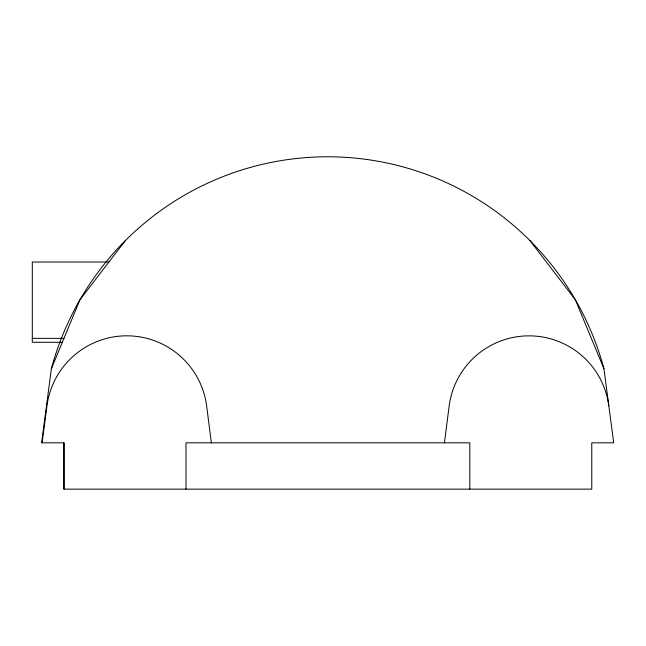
<?xml version="1.0" encoding="UTF-8"?>
<svg xmlns="http://www.w3.org/2000/svg" width="646" height="646" viewBox="0 0 646 646"><rect width="100%" height="100%" fill="white"/><g stroke="black" fill="none" stroke-linecap="round" stroke-linejoin="round"><path stroke-width="0.97" d="M444.44 442.825L449.18 405.809A80.516 80.516 0 0 1 608.823 405.809M125.389 240.554L79.926 299.801L51.357 368.785L41.61 442.825L64.027 442.825L64.027 489.143M42.103 442.825L46.972 405.809A80.516 80.516 0 0 1 206.623 405.809L211.363 442.825M108.924 262.018L32.3 262.018L32.3 342.299L62.573 342.299M32.3 338.359L63.962 338.359M529.922 240.554L575.376 299.801L603.953 368.785L613.7 442.825L591.768 442.825L591.768 489.143L63.906 489.143L63.906 442.825M469.812 489.143L469.812 442.825L185.983 442.825L185.983 489.143M51.357 368.785A286.049 286.049 0 0 1 603.953 368.785"/></g></svg>
